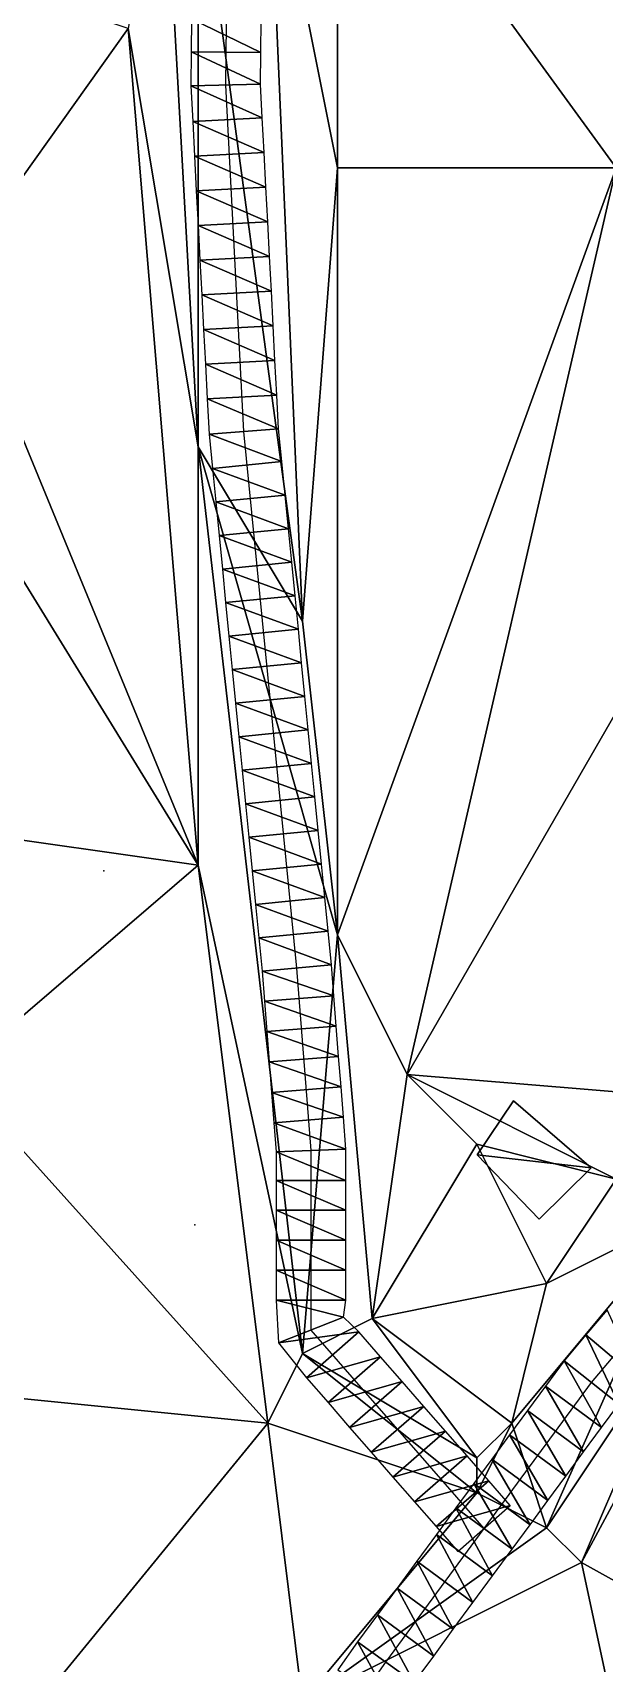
# Model space of a CAD drawing. Header units: metres. Extents: x -1103 to 901, y -902 to 905.
# Drawn here: x -845.5 to -812.7, y -753.8 to -660.2 of the extents above; entities that cross this region are included whole.
import ezdxf

# ---------------------------------------------------------------- set-up
doc = ezdxf.new("R2010")
doc.units = ezdxf.units.M
for name, color, linetype in [('OSM_BUILDING_FOOTPRINTS', 7, 'CONTINUOUS'), ('OSM_BUILDING_ROOFS', 1, 'CONTINUOUS'), ('OSM_BUILDING_WALLS', 8, 'CONTINUOUS'), ('OSM_ROAD_AXES', 2, 'CONTINUOUS'), ('OSM_ROAD_SURFACE', 9, 'CONTINUOUS'), ('OSM_TERRAIN', 3, 'CONTINUOUS'), ('OSM_TREES', 3, 'CONTINUOUS')]:
    doc.layers.add(name, color=color, linetype=linetype)

msp = doc.modelspace()

# ---------------------------------------------------------------- linework, layer by layer
at = {"layer": 'OSM_BUILDING_FOOTPRINTS'}
msp.add_polyline3d([(-816.417, -728.296, 4.183), (-819.976, -724.614, 4.183), (-817.898, -721.517, 4.183), (-813.443, -725.355, 4.183), (-816.417, -728.296, 4.183)], close=True, dxfattribs=at)
at = {"layer": 'OSM_BUILDING_ROOFS'}
for points in [[(-819.976, -724.614, 14.183), (-813.443, -725.355, 14.183), (-817.898, -721.517, 14.183)], [(-819.976, -724.614, 14.183), (-816.417, -728.296, 14.183), (-813.443, -725.355, 14.183)]]:
    msp.add_3dface(points, dxfattribs=at)
at = {"layer": 'OSM_BUILDING_WALLS'}
for points in [[(-817.898, -721.517, 4.183), (-819.976, -724.614, 4.183), (-819.976, -724.614, 14.183)], [(-817.898, -721.517, 4.183), (-819.976, -724.614, 14.183), (-817.898, -721.517, 14.183)], [(-813.443, -725.355, 4.183), (-817.898, -721.517, 4.183), (-817.898, -721.517, 14.183)], [(-813.443, -725.355, 4.183), (-817.898, -721.517, 14.183), (-813.443, -725.355, 14.183)], [(-819.976, -724.614, 4.183), (-816.417, -728.296, 4.183), (-816.417, -728.296, 14.183)], [(-819.976, -724.614, 4.183), (-816.417, -728.296, 14.183), (-819.976, -724.614, 14.183)], [(-816.417, -728.296, 4.183), (-813.443, -725.355, 4.183), (-813.443, -725.355, 14.183)], [(-816.417, -728.296, 4.183), (-813.443, -725.355, 14.183), (-816.417, -728.296, 14.183)]]:
    msp.add_3dface(points, dxfattribs=at)
at = {"layer": 'OSM_ROAD_AXES'}
for points in [[(-930.703, -900, 8.239), (-871.23, -819.246, 6.838), (-825.215, -753.71, 6.62), (-819.589, -746.046, 6.451), (-813.432, -737.674, 5.878), (-802.456, -724.702, 4.828), (-791.778, -715.445, 3.837), (-780.659, -707.914, 3.883), (-759.314, -694.82, 4.021), (-747.907, -688.936, 4.321), (-736.831, -684.546, 4.759), (-723.844, -680.896, 4.921), (-692.606, -668.443, 5.494), (-676.899, -659.928, 5.067), (-664.884, -654.907, 4.737), (-652.294, -649.466, 4.419), (-643.252, -644.754, 4.381), (-637.471, -641.37, 4.636), (-632.718, -637.466, 4.949), (-633.017, -635.022, 5.24), (-632.431, -625.888, 5.568), (-645.132, -564.355, 5.846)], [(-819.589, -746.046, 6.451), (-829.515, -734.667, 7.441), (-829.515, -724.36, 7.536), (-830.333, -713.898, 7.67), (-833.373, -683.121, 8.036), (-834.413, -663.248, 8.161), (-834.115, -636.883, 8.64), (-830.257, -618.625, 8.452), (-818.397, -594.029, 7.624)]]:
    msp.add_polyline3d(points, dxfattribs=at)
at = {"layer": 'OSM_ROAD_SURFACE'}
for points in [[(-832.392, -661.387, 8.208), (-836.37, -659.459, 8.395), (-836.391, -661.342, 8.393)], [(-832.392, -661.387, 8.208), (-832.37, -659.504, 8.227), (-836.37, -659.459, 8.395)], [(-832.413, -663.205, 8.19), (-836.391, -661.342, 8.393), (-836.412, -663.29, 8.391)], [(-832.413, -663.205, 8.19), (-832.392, -661.387, 8.208), (-836.391, -661.342, 8.393)], [(-832.312, -665.13, 8.17), (-832.413, -663.205, 8.19), (-836.412, -663.29, 8.391)], [(-832.312, -665.13, 8.17), (-836.412, -663.29, 8.391), (-836.306, -665.339, 8.359)], [(-832.208, -667.118, 8.15), (-832.312, -665.13, 8.17), (-836.306, -665.339, 8.359)], [(-832.208, -667.118, 8.15), (-836.306, -665.339, 8.359), (-836.202, -667.327, 8.327)], [(-832.104, -669.105, 8.13), (-832.208, -667.118, 8.15), (-836.202, -667.327, 8.327)], [(-832.104, -669.105, 8.13), (-836.202, -667.327, 8.327), (-836.098, -669.314, 8.296)], [(-832, -671.092, 8.109), (-832.104, -669.105, 8.13), (-836.098, -669.314, 8.296)], [(-832, -671.092, 8.109), (-836.098, -669.314, 8.296), (-835.994, -671.301, 8.266)], [(-831.896, -673.08, 8.089), (-832, -671.092, 8.109), (-835.994, -671.301, 8.266)], [(-831.896, -673.08, 8.089), (-835.994, -671.301, 8.266), (-835.89, -673.289, 8.253)], [(-831.792, -675.067, 8.068), (-831.896, -673.08, 8.089), (-835.89, -673.289, 8.253)], [(-831.792, -675.067, 8.068), (-835.89, -673.289, 8.253), (-835.786, -675.276, 8.241)], [(-831.688, -677.054, 8.048), (-831.792, -675.067, 8.068), (-835.786, -675.276, 8.241)], [(-831.688, -677.054, 8.048), (-835.786, -675.276, 8.241), (-835.683, -677.263, 8.228)], [(-831.584, -679.042, 8.028), (-831.688, -677.054, 8.048), (-835.683, -677.263, 8.228)], [(-831.584, -679.042, 8.028), (-835.683, -677.263, 8.228), (-835.579, -679.25, 8.216)], [(-831.48, -681.029, 8.007), (-831.584, -679.042, 8.028), (-835.579, -679.25, 8.216)], [(-831.48, -681.029, 8.007), (-835.579, -679.25, 8.216), (-835.475, -681.238, 8.203)], [(-831.379, -682.971, 7.988), (-831.48, -681.029, 8.007), (-835.475, -681.238, 8.203)], [(-831.379, -682.971, 7.988), (-835.475, -681.238, 8.203), (-835.368, -683.271, 8.19)], [(-831.193, -684.848, 7.968), (-831.379, -682.971, 7.988), (-835.368, -683.271, 8.19)], [(-831.193, -684.848, 7.968), (-835.368, -683.271, 8.19), (-835.174, -685.241, 8.173)], [(-831.003, -686.771, 7.948), (-831.193, -684.848, 7.968), (-835.174, -685.241, 8.173)], [(-831.003, -686.771, 7.948), (-835.174, -685.241, 8.173), (-834.984, -687.164, 8.152)], [(-830.813, -688.695, 7.932), (-831.003, -686.771, 7.948), (-834.984, -687.164, 8.152)], [(-830.813, -688.695, 7.932), (-834.984, -687.164, 8.152), (-834.794, -689.088, 8.127)], [(-830.623, -690.618, 7.915), (-830.813, -688.695, 7.932), (-834.794, -689.088, 8.127)], [(-830.623, -690.618, 7.915), (-834.794, -689.088, 8.127), (-834.604, -691.012, 8.101)], [(-830.433, -692.542, 7.898), (-830.623, -690.618, 7.915), (-834.604, -691.012, 8.101)], [(-830.433, -692.542, 7.898), (-834.604, -691.012, 8.101), (-834.414, -692.935, 8.075)], [(-830.243, -694.465, 7.878), (-830.433, -692.542, 7.898), (-834.414, -692.935, 8.075)], [(-830.243, -694.465, 7.878), (-834.414, -692.935, 8.075), (-834.224, -694.859, 8.049)], [(-830.053, -696.389, 7.856), (-830.243, -694.465, 7.878), (-834.224, -694.859, 8.049)], [(-830.053, -696.389, 7.856), (-834.224, -694.859, 8.049), (-834.034, -696.782, 8.023)], [(-829.863, -698.313, 7.834), (-830.053, -696.389, 7.856), (-834.034, -696.782, 8.023)], [(-829.863, -698.313, 7.834), (-834.034, -696.782, 8.023), (-833.844, -698.706, 7.997)], [(-829.673, -700.236, 7.812), (-829.863, -698.313, 7.834), (-833.844, -698.706, 7.997)], [(-829.673, -700.236, 7.812), (-833.844, -698.706, 7.997), (-833.654, -700.629, 7.971)], [(-829.483, -702.16, 7.79), (-829.673, -700.236, 7.812), (-833.654, -700.629, 7.971)], [(-829.483, -702.16, 7.79), (-833.654, -700.629, 7.971), (-833.464, -702.553, 7.945)], [(-829.293, -704.083, 7.768), (-829.483, -702.16, 7.79), (-833.464, -702.553, 7.945)], [(-829.293, -704.083, 7.768), (-833.464, -702.553, 7.945), (-833.274, -704.477, 7.92)], [(-829.103, -706.007, 7.746), (-829.293, -704.083, 7.768), (-833.274, -704.477, 7.92)], [(-829.103, -706.007, 7.746), (-833.274, -704.477, 7.92), (-833.084, -706.4, 7.894)], [(-828.913, -707.93, 7.724), (-829.103, -706.007, 7.746), (-833.084, -706.4, 7.894)], [(-828.913, -707.93, 7.724), (-833.084, -706.4, 7.894), (-832.894, -708.324, 7.868)], [(-828.723, -709.854, 7.701), (-828.913, -707.93, 7.724), (-832.894, -708.324, 7.868)], [(-828.723, -709.854, 7.701), (-832.894, -708.324, 7.868), (-832.704, -710.247, 7.842)], [(-828.533, -711.778, 7.675), (-828.723, -709.854, 7.701), (-832.704, -710.247, 7.842)], [(-828.533, -711.778, 7.675), (-832.704, -710.247, 7.842), (-832.514, -712.171, 7.816)], [(-828.341, -713.72, 7.649), (-828.533, -711.778, 7.675), (-832.514, -712.171, 7.816)], [(-828.341, -713.72, 7.649), (-832.514, -712.171, 7.816), (-832.325, -714.075, 7.79)], [(-828.203, -715.485, 7.628), (-828.341, -713.72, 7.649), (-832.325, -714.075, 7.79)], [(-828.203, -715.485, 7.628), (-832.325, -714.075, 7.79), (-832.191, -715.797, 7.768)], [(-828.067, -717.229, 7.61), (-828.203, -715.485, 7.628), (-832.191, -715.797, 7.768)], [(-828.067, -717.229, 7.61), (-832.191, -715.797, 7.768), (-832.054, -717.541, 7.746)], [(-827.93, -718.973, 7.593), (-828.067, -717.229, 7.61), (-832.054, -717.541, 7.746)], [(-827.93, -718.973, 7.593), (-832.054, -717.541, 7.746), (-831.918, -719.285, 7.724)], [(-827.794, -720.716, 7.575), (-827.93, -718.973, 7.593), (-831.918, -719.285, 7.724)], [(-827.794, -720.716, 7.575), (-831.918, -719.285, 7.724), (-831.782, -721.028, 7.711)], [(-827.658, -722.46, 7.557), (-827.794, -720.716, 7.575), (-831.782, -721.028, 7.711)], [(-827.658, -722.46, 7.557), (-831.782, -721.028, 7.711), (-831.645, -722.772, 7.699)], [(-827.517, -724.281, 7.539), (-827.658, -722.46, 7.557), (-831.645, -722.772, 7.699)], [(-827.517, -724.281, 7.539), (-831.645, -722.772, 7.699), (-831.514, -724.438, 7.688)], [(-827.515, -726.077, 7.524), (-831.514, -724.438, 7.688), (-831.515, -726.077, 7.704)], [(-827.515, -726.077, 7.524), (-827.517, -724.281, 7.539), (-831.514, -724.438, 7.688)], [(-827.515, -727.795, 7.509), (-827.515, -726.077, 7.524), (-831.515, -726.077, 7.704)], [(-827.515, -727.795, 7.509), (-831.515, -726.077, 7.704), (-831.515, -727.795, 7.721)], [(-827.515, -729.513, 7.494), (-827.515, -727.795, 7.509), (-831.515, -727.795, 7.721)], [(-827.515, -729.513, 7.494), (-831.515, -727.795, 7.721), (-831.515, -729.513, 7.735)], [(-827.515, -731.231, 7.48), (-827.515, -729.513, 7.494), (-831.515, -729.513, 7.735)], [(-827.515, -731.231, 7.48), (-831.515, -729.513, 7.735), (-831.515, -731.231, 7.746)], [(-827.515, -732.949, 7.465), (-827.515, -731.231, 7.48), (-831.515, -731.231, 7.746)], [(-827.515, -732.949, 7.465), (-831.515, -731.231, 7.746), (-831.515, -732.949, 7.756)], [(-827.655, -733.932, 7.459), (-827.515, -732.949, 7.465), (-831.515, -732.949, 7.756)], [(-827.655, -733.932, 7.459), (-831.515, -732.949, 7.756), (-831.375, -735.401, 7.745)], [(-826.767, -734.774, 7.422), (-827.655, -733.932, 7.459), (-831.375, -735.401, 7.745)], [(-810.686, -737.525, 5.837), (-812.52, -733.5, 5.718), (-813.739, -734.941, 5.842)], [(-826.767, -734.774, 7.422), (-831.375, -735.401, 7.745), (-829.781, -737.404, 7.512)], [(-825.526, -736.197, 7.319), (-826.767, -734.774, 7.422), (-829.781, -737.404, 7.512)], [(-811.864, -738.916, 5.931), (-813.739, -734.941, 5.842), (-815, -736.433, 5.971)], [(-811.864, -738.916, 5.931), (-810.686, -737.525, 5.837), (-813.739, -734.941, 5.842)], [(-825.526, -736.197, 7.319), (-829.781, -737.404, 7.512), (-828.541, -738.826, 7.403)], [(-824.285, -737.619, 7.215), (-825.526, -736.197, 7.319), (-828.541, -738.826, 7.403)], [(-812.847, -740.255, 6.019), (-815, -736.433, 5.971), (-816.069, -737.885, 6.087)], [(-812.847, -740.255, 6.019), (-811.864, -738.916, 5.931), (-815, -736.433, 5.971)], [(-824.285, -737.619, 7.215), (-828.541, -738.826, 7.403), (-827.3, -740.249, 7.295)], [(-823.045, -739.042, 7.112), (-824.285, -737.619, 7.215), (-827.3, -740.249, 7.295)], [(-813.873, -741.65, 6.112), (-816.069, -737.885, 6.087), (-817.095, -739.28, 6.198)], [(-813.873, -741.65, 6.112), (-812.847, -740.255, 6.019), (-816.069, -737.885, 6.087)], [(-823.045, -739.042, 7.112), (-827.3, -740.249, 7.295), (-826.059, -741.671, 7.186)], [(-821.804, -740.464, 7.009), (-823.045, -739.042, 7.112), (-826.059, -741.671, 7.186)], [(-814.899, -743.045, 6.214), (-817.095, -739.28, 6.198), (-818.122, -740.675, 6.304)], [(-814.899, -743.045, 6.214), (-813.873, -741.65, 6.112), (-817.095, -739.28, 6.198)], [(-821.804, -740.464, 7.009), (-826.059, -741.671, 7.186), (-824.818, -743.093, 7.02)], [(-820.563, -741.887, 6.871), (-821.804, -740.464, 7.009), (-824.818, -743.093, 7.02)], [(-815.925, -744.44, 6.326), (-818.122, -740.675, 6.304), (-819.148, -742.071, 6.443)], [(-815.925, -744.44, 6.326), (-814.899, -743.045, 6.214), (-818.122, -740.675, 6.304)], [(-820.563, -741.887, 6.871), (-824.818, -743.093, 7.02), (-823.577, -744.516, 6.828)], [(-819.322, -743.309, 6.439), (-820.563, -741.887, 6.871), (-823.577, -744.516, 6.828)], [(-816.951, -745.836, 6.416), (-819.148, -742.071, 6.443), (-820.174, -743.466, 6.584)], [(-816.951, -745.836, 6.416), (-815.925, -744.44, 6.326), (-819.148, -742.071, 6.443)], [(-819.322, -743.309, 6.439), (-823.577, -744.516, 6.828), (-822.337, -745.938, 6.636)], [(-818.081, -744.731, 6.434), (-819.322, -743.309, 6.439), (-822.337, -745.938, 6.636)], [(-817.977, -747.23, 6.465), (-820.174, -743.466, 6.584), (-821.2, -744.862, 6.571)], [(-817.977, -747.23, 6.465), (-816.951, -745.836, 6.416), (-820.174, -743.466, 6.584)], [(-818.081, -744.731, 6.434), (-822.337, -745.938, 6.636), (-821.096, -747.361, 6.564)], [(-819.102, -748.762, 6.467), (-821.2, -744.862, 6.571), (-822.326, -746.395, 6.614)], [(-819.102, -748.762, 6.467), (-817.977, -747.23, 6.465), (-821.2, -744.862, 6.571)], [(-820.227, -750.295, 6.452), (-822.326, -746.395, 6.614), (-823.451, -747.928, 6.656)], [(-820.227, -750.295, 6.452), (-819.102, -748.762, 6.467), (-822.326, -746.395, 6.614)], [(-821.352, -751.828, 6.45), (-823.451, -747.928, 6.656), (-824.577, -749.461, 6.699)], [(-821.352, -751.828, 6.45), (-820.227, -750.295, 6.452), (-823.451, -747.928, 6.656)], [(-822.477, -753.361, 6.513), (-824.577, -749.461, 6.699), (-825.702, -750.994, 6.75)], [(-822.477, -753.361, 6.513), (-821.352, -751.828, 6.45), (-824.577, -749.461, 6.699)], [(-823.59, -754.876, 6.576), (-825.702, -750.994, 6.75), (-826.84, -752.544, 6.804)], [(-823.59, -754.876, 6.576), (-822.477, -753.361, 6.513), (-825.702, -750.994, 6.75)], [(-824.7, -756.458, 6.639), (-826.84, -752.544, 6.804), (-827.974, -754.159, 6.858)], [(-824.7, -756.458, 6.639), (-823.59, -754.876, 6.576), (-826.84, -752.544, 6.804)]]:
    msp.add_3dface(points, dxfattribs=at)
at = {"layer": 'OSM_TERRAIN'}
for points in [[(-828, -646, 7.033), (-812, -668, 2.879), (-812, -624, 5.047)], [(-828, -668, 6.697), (-828, -646, 7.033), (-832, -648, 8.289)], [(-828, -668, 6.697), (-812, -668, 2.879), (-828, -646, 7.033)], [(-840, -660, 9.461), (-836, -684, 8.171), (-838, -648, 8.768)], [(-838, -648, 8.768), (-836, -684, 8.171), (-836, -650, 8.291)], [(-830, -694, 7.82), (-832, -648, 8.289), (-836, -650, 8.291)], [(-830, -694, 7.82), (-828, -668, 6.697), (-832, -648, 8.289)], [(-836, -684, 8.171), (-830, -694, 7.82), (-836, -650, 8.291)], [(-850, -674, 11.565), (-840, -660, 9.461), (-846, -658, 10.704)], [(-836, -708, 8.399), (-840, -660, 9.461), (-850, -674, 11.565)], [(-836, -708, 8.399), (-836, -684, 8.171), (-840, -660, 9.461)], [(-830, -694, 7.82), (-828, -712, 7.604), (-828, -668, 6.697)], [(-828, -712, 7.604), (-824, -720, 6.973), (-812, -668, 2.879)], [(-812, -668, 2.879), (-828, -668, 6.697), (-828, -712, 7.604)], [(-800, -722, 4.589), (-794, -668, 1.188), (-824, -720, 6.973)], [(-824, -720, 6.973), (-794, -668, 1.188), (-812, -668, 2.879)], [(-852, -682, 11.796), (-836, -708, 8.399), (-850, -674, 11.565)], [(-850, -706, 10.489), (-836, -708, 8.399), (-852, -682, 11.796)], [(-836, -708, 8.399), (-830, -736, 7.439), (-836, -684, 8.171)], [(-836, -684, 8.171), (-830, -736, 7.439), (-828, -712, 7.604)], [(-828, -712, 7.604), (-830, -694, 7.82), (-836, -684, 8.171)], [(-850, -720, 9.171), (-836, -708, 8.399), (-850, -706, 10.489)], [(-832, -740, 7.841), (-836, -708, 8.399), (-850, -720, 9.171)], [(-832, -740, 7.841), (-830, -736, 7.439), (-836, -708, 8.399)], [(-830, -736, 7.439), (-826, -734, 7.376), (-828, -712, 7.604)], [(-828, -712, 7.604), (-826, -734, 7.376), (-824, -720, 6.973)], [(-872, -736, 7.947), (-832, -740, 7.841), (-850, -720, 9.171)], [(-820, -724, 6.285), (-824, -720, 6.973), (-826, -734, 7.376)], [(-820, -724, 6.285), (-812, -726, 6.068), (-824, -720, 6.973)], [(-812, -726, 6.068), (-800, -722, 4.589), (-824, -720, 6.973)], [(-796, -758, 4.117), (-800, -722, 4.589), (-814, -748, 5.981)], [(-814, -748, 5.981), (-800, -722, 4.589), (-808, -734, 5.552)], [(-826, -734, 7.376), (-816, -732, 6.211), (-820, -724, 6.285)], [(-816, -732, 6.211), (-812, -726, 6.068), (-820, -724, 6.285)], [(-816, -732, 6.211), (-808, -728, 5.202), (-812, -726, 6.068)], [(-818, -740, 6.227), (-816, -746, 6.339), (-808, -728, 5.202)], [(-818, -740, 6.227), (-808, -728, 5.202), (-816, -732, 6.211)], [(-808, -728, 5.202), (-816, -746, 6.339), (-808, -734, 5.552)], [(-826, -734, 7.376), (-818, -740, 6.227), (-816, -732, 6.211)], [(-830, -736, 7.439), (-820, -742, 6.831), (-826, -734, 7.376)], [(-820, -742, 6.831), (-818, -740, 6.227), (-826, -734, 7.376)], [(-814, -748, 5.981), (-808, -734, 5.552), (-816, -746, 6.339)], [(-872, -736, 7.947), (-850, -762, 7.824), (-832, -740, 7.841)], [(-820, -744, 6.44), (-830, -736, 7.439), (-832, -740, 7.841)], [(-820, -744, 6.44), (-820, -742, 6.831), (-830, -736, 7.439)], [(-830, -756, 6.893), (-832, -740, 7.841), (-850, -762, 7.824)], [(-830, -756, 6.893), (-820, -744, 6.44), (-832, -740, 7.841)], [(-820, -744, 6.44), (-816, -746, 6.339), (-818, -740, 6.227)], [(-820, -744, 6.44), (-818, -740, 6.227), (-820, -742, 6.831)], [(-830, -756, 6.893), (-816, -746, 6.339), (-820, -744, 6.44)], [(-830, -756, 6.893), (-814, -748, 5.981), (-816, -746, 6.339)], [(-830, -756, 6.893), (-808, -776, 5.623), (-814, -748, 5.981)], [(-796, -758, 4.117), (-814, -748, 5.981), (-808, -776, 5.623)]]:
    msp.add_3dface(points, dxfattribs=at)
at = {"layer": 'OSM_TREES'}
for p in [(-841.409, -708.313, 9.104), (-836.191, -728.628, 8.215)]:
    msp.add_point(p, dxfattribs=at)

doc.saveas('drawing.dxf')
